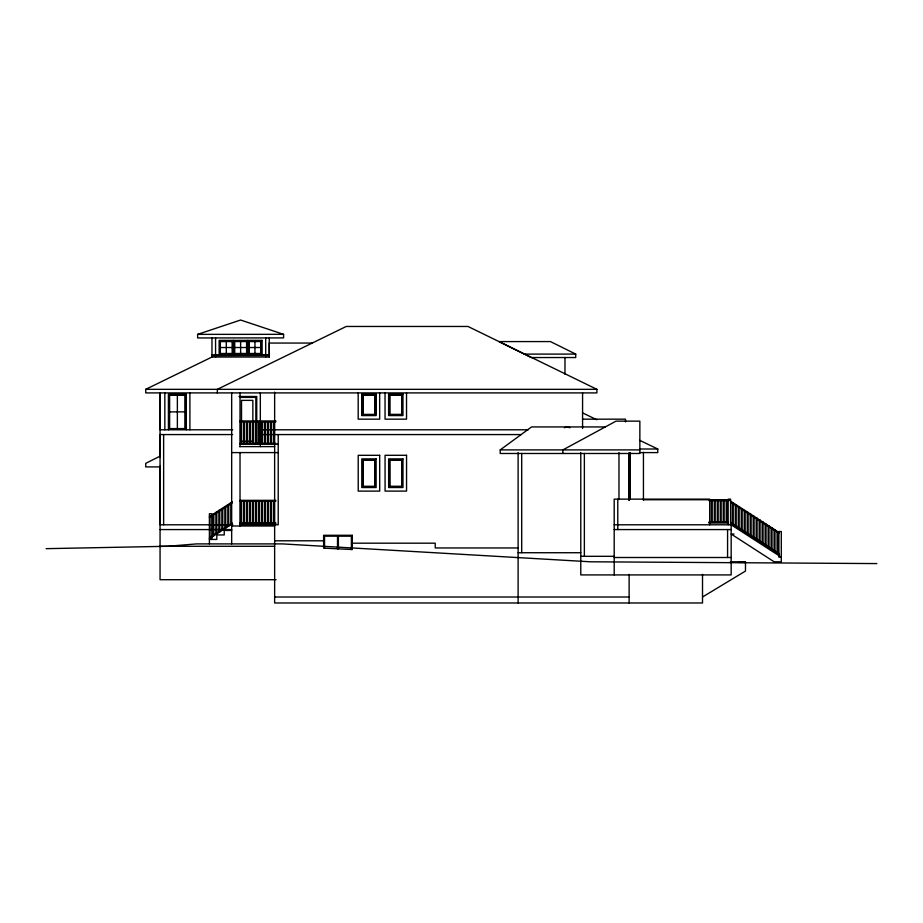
<?xml version="1.0" encoding="UTF-8"?>
<svg xmlns="http://www.w3.org/2000/svg" width="923" height="923" viewBox="0 0 923 923"><rect width="100%" height="100%" fill="white"/><g stroke="black" fill="none" stroke-linecap="round" stroke-linejoin="round"><path stroke-width="1.38" d="M160.06 466.08L160.048 524.795L232.838 524.795M160.06 457.485L160.06 434.571L232.619 434.571M629.117 499.528L629.117 454.381L629.105 500.208M562.88 453.481L562.88 449.905L616.01 421.142L639.858 421.142L639.858 453.481L500.22 453.481L500.22 449.905L531.544 426.934L605.315 426.934M209.406 516.615L232.261 501.858M209.406 517.515L232.261 502.747M209.406 537.751L232.261 522.995M209.406 538.651L232.261 523.883M702.518 597.008L745.484 571.049L745.484 561.795L730.347 561.795M160.06 456.17L145.73 463.334L145.73 466.911L160.06 466.911M217.343 392.91L217.343 389.333L346.252 326.465L467.996 326.465L596.893 389.333L596.893 392.91L145.73 392.91L145.73 389.333L212.417 356.809M211.794 355.586L269.262 355.47M197.637 334.368L240.603 320.027L283.58 334.334L283.58 337.91L197.637 337.945L197.637 334.368L283.58 334.334M564.403 427.718L567.137 426.934L569.849 427.718M46.15 548.666L167.894 546.278L196.53 543.901L282.473 543.901L590.397 561.795L876.85 563.584M312.228 343.056L269.262 343.056L269.262 357.005L269.251 337.922M220.343 347.533L232.273 347.521M234.661 347.521L246.603 347.521M248.991 347.521L260.921 347.51M524.299 354.109L575.721 354.086L575.721 357.536L531.256 357.547L498.997 341.591L550.42 341.568L575.721 354.086M211.967 354.905L269.262 354.882M269.262 357.016L211.967 357.039L211.967 337.933M145.73 389.333L596.893 389.333M238.999 396.498L256.732 396.498L256.732 444.24M239.98 397.386L255.844 397.386L255.844 444.24M169.613 411.889L185.131 411.877M582.575 419.169L625.54 419.169L625.54 421.915M240.026 420.957L275.827 420.957M240.026 421.857L275.827 421.857M232.619 429.795L160.06 429.795L160.06 392.91L160.06 579.702L276.069 579.702M260.321 429.795L528.233 429.795M260.321 434.571L521.299 434.571M241.514 441.252L252.856 441.252L252.856 400.374L241.514 400.374L241.514 443.34M240.026 443.34L275.827 443.34M239.98 444.24L278.215 444.24M239.588 446.617L274.639 446.617M639.547 449.005L657.764 449.005L657.764 452.593L639.501 452.593M500.22 449.905L639.858 449.905M231.673 452.593L278.215 452.593M643.435 499.735L730.416 499.735M240.026 500.335L275.827 500.335M709.083 500.635L728.928 500.635M240.026 501.224L275.827 501.224M231.708 502.816L230.808 502.816L230.808 524.299L231.708 524.299M708.772 522.118L728.178 522.118M240.026 522.706L275.827 522.706M708.772 523.006L728.178 523.006M240.026 523.606L275.827 523.606M240.038 524.795L278.215 524.795L278.215 434.571M614.199 524.795L731.166 524.795L781.296 557.169L778.908 557.169L778.908 531.51L781.296 531.51L781.296 561.795L774.132 561.795L731.166 534.048L734.027 534.048M231.673 525.995L274.639 525.995M160.06 529.571L231.673 529.571M614.199 529.571L731.166 529.571M231.673 530.471L224.243 530.471L224.243 534.948L216.824 534.948L216.824 539.424L209.406 539.424M274.639 540.797L323.627 540.797M352.274 543.186L435.229 543.186L435.229 547.95L518.115 547.95M160.06 546.278L274.639 546.278M518.115 552.727L580.775 552.727M580.775 556.315L614.199 556.315M614.199 557.504L731.166 557.504M738.331 562.395L745.484 562.395M274.639 597.008L629.117 597.008M582.575 412.904L596.835 419.757M639.616 440.294L657.764 449.005M730.566 501.143L778.908 532.363M730.566 502.043L778.908 533.252M730.566 522.28L778.908 553.5M730.566 523.179L778.908 554.4M564.98 357.536L564.98 374.253M406.524 392.91L406.535 419.157L385.053 419.157L385.041 392.91M379.665 392.91L379.676 419.157L358.193 419.169L358.182 392.91M351.386 549.497L351.375 536.182L338.395 536.182L338.406 548.85M337.506 548.804L337.506 536.182L324.527 536.182L324.527 548.17M265.697 337.922L265.697 357.016M254.956 341.545L254.956 353.486M247.791 340.356L247.802 354.686M240.626 341.556L240.638 353.486M233.473 340.368L233.473 354.686M226.308 341.556L226.308 353.497M215.567 337.933L215.567 357.039M189.896 392.944L189.907 429.783M186.331 429.783L186.319 393.983L168.413 393.983L168.424 429.795M177.366 395.171L177.378 428.595M164.836 392.956L164.848 429.795M731.166 524.795L731.166 574.925L580.775 574.925L580.775 452.593M730.566 524.795L730.566 499.135L728.178 499.135L728.178 524.795M727.578 529.571L727.578 557.504M727.139 500.635L727.139 522.118M726.239 500.635L726.239 522.118M724.151 500.635L724.151 522.118M723.251 500.635L723.251 522.118M721.163 500.635L721.163 522.118M720.275 500.635L720.275 522.118M718.186 500.635L718.186 522.118M717.286 500.635L717.286 522.118M715.198 500.635L715.198 522.118M714.31 500.635L714.31 522.118M712.221 500.635L712.221 522.118M711.321 500.635L711.321 522.118M709.683 524.795L709.683 499.135L614.199 499.135L614.199 574.925M702.518 574.383L702.518 602.973L274.639 602.973L274.639 392.125M643.435 452.293L643.435 500.416M630.305 452.593L630.305 499.135M629.117 452.593L629.117 500.312M629.117 574.383L629.117 602.973M618.975 452.593L618.975 499.528M617.775 499.135L617.775 529.571M584.363 453.481L584.363 556.315M582.575 392.91L582.575 428.468M521.703 453.481L521.703 552.727M518.115 452.593L518.115 602.973M274.339 421.857L274.339 443.34M274.339 501.224L274.339 522.706M273.439 421.857L273.439 443.34M273.439 501.224L273.439 522.706M271.35 421.857L271.35 443.34M271.35 501.224L271.35 522.706M270.462 421.857L270.462 443.34M270.462 501.224L270.462 522.706M268.374 421.857L268.374 443.34M268.374 501.224L268.374 522.706M267.474 421.857L267.474 443.34M267.474 501.224L267.474 522.706M265.386 421.857L265.386 443.34M265.386 501.224L265.386 522.706M264.497 421.857L264.497 443.34M264.497 501.224L264.497 522.706M262.409 421.857L262.409 443.34M262.409 501.224L262.409 522.706M261.509 421.857L261.509 443.34M261.509 501.224L261.509 522.706M260.321 392.91L260.321 446.617M259.421 421.857L259.421 443.34M259.421 501.224L259.421 522.706M258.521 421.857L258.521 443.34M258.521 501.224L258.521 522.706M256.432 421.857L256.432 443.34M256.432 501.224L256.432 522.706M255.544 421.857L255.544 443.34M255.544 501.224L255.544 522.706M253.456 421.857L253.456 443.34M253.456 501.224L253.456 522.706M252.556 421.857L252.556 443.34M252.556 501.224L252.556 522.706M250.468 421.857L250.468 443.34M250.468 501.224L250.468 522.706M249.568 421.857L249.568 443.34M249.568 501.224L249.568 522.706M247.479 421.857L247.479 443.34M247.479 501.224L247.479 522.706M246.591 421.857L246.591 443.34M246.591 501.224L246.591 522.706M244.503 421.857L244.503 443.34M244.503 501.224L244.503 522.706M243.603 421.857L243.603 443.34M243.603 501.224L243.603 522.706M241.514 501.224L241.514 522.706M240.626 421.857L240.626 443.34M240.626 501.224L240.626 522.706M240.026 392.91L240.026 446.617M240.026 452.593L240.026 525.995M231.673 392.91L231.673 543.901M211.794 539.424L211.794 513.753L209.406 513.753L209.406 543.901M209.925 516.384L209.925 537.521M163.636 434.571L163.636 524.795M262.109 340.356L219.143 340.368L219.155 354.686L262.12 354.674L262.109 340.356M232.573 341.256L220.043 341.268L220.043 353.797L232.584 353.786L232.573 341.256M246.891 341.256L234.361 341.256L234.373 353.786L246.903 353.786L246.891 341.256M261.221 341.245L248.691 341.256L248.691 353.786L261.221 353.774L261.221 341.245M232.273 341.556L220.343 341.556L220.343 353.497L232.284 353.497L232.273 341.556M246.603 341.556L234.661 341.556L234.673 353.486L246.603 353.486L246.603 341.556M260.921 341.545L248.991 341.556L248.991 353.486L260.921 353.486L260.921 341.545M376.088 394.098L361.77 394.109L361.77 415.592L376.099 415.581L376.088 394.098M402.947 394.086L388.618 394.098L388.629 415.581L402.947 415.569L402.947 394.086M375.534 394.663L362.324 394.663L362.335 415.027L375.534 415.027L375.534 394.663M185.419 394.871L169.313 394.882L169.324 428.895L185.431 428.895L185.419 394.871M375.188 394.998L362.658 394.998L362.67 414.692L375.2 414.692L375.188 394.998M402.047 394.986L389.518 394.986L389.518 414.681L402.059 414.681L402.047 394.986M185.119 395.171L169.613 395.182L169.624 428.595L185.131 428.595L185.119 395.171M374.9 395.298L362.958 395.298L362.97 414.392L374.9 414.392L374.9 395.298M401.747 395.286L389.818 395.286L389.818 414.381L401.759 414.381L401.747 395.286M379.688 455.304L358.205 455.316L358.216 491.117L379.711 491.105L379.688 455.304M406.547 455.293L385.064 455.304L385.076 491.105L406.558 491.105L406.547 455.293M376.111 458.881L361.793 458.893L361.804 487.54L376.123 487.529L376.111 458.881M402.97 458.881L388.641 458.881L388.652 487.529L402.982 487.517L402.97 458.881M375.223 459.781L362.681 459.781L362.693 486.64L375.223 486.64L375.223 459.781M402.07 459.769L389.541 459.781L389.552 486.629L402.082 486.629L402.07 459.769M374.923 460.081L362.981 460.081L362.993 486.34L374.934 486.34L374.923 460.081M401.77 460.069L389.841 460.069L389.852 486.329L401.782 486.329L401.77 460.069M733.22 502.885L732.32 502.885L732.32 524.368L733.22 524.368L733.22 502.885M228.719 504.743L227.831 504.743L227.831 525.983L228.719 525.983L228.719 504.743M736.196 504.812L735.308 504.812L735.308 526.041L736.196 526.041L736.196 504.812M225.743 506.669L224.843 506.669L224.843 527.968L225.743 527.968L225.743 506.669M739.185 506.739L738.285 506.739L738.285 528.025L739.185 528.025L739.185 506.739M222.755 508.608L221.855 508.608L221.855 530.067L222.755 530.067L222.755 508.608M742.173 508.677L741.273 508.677L741.273 530.125L742.173 530.125L742.173 508.677M219.766 510.523L218.878 510.523L218.878 531.902L219.766 531.902L219.766 510.523M745.149 510.592L744.261 510.592L744.261 531.971L745.149 531.971L745.149 510.592M216.79 512.461L215.89 512.461L215.89 533.736L216.79 533.736L216.79 512.461M748.138 512.519L747.238 512.519L747.238 533.806L748.138 533.806L748.138 512.519M213.801 514.411L212.913 514.411L212.913 535.594L213.801 535.594L213.801 514.411M751.126 514.48L750.226 514.48L750.226 535.663L751.126 535.663L751.126 514.48M754.103 516.453L753.214 516.453L753.214 537.59L754.103 537.59L754.103 516.453M757.091 518.334L756.191 518.334L756.191 540.013L757.091 540.013L757.091 518.334M760.067 520.237L759.179 520.237L759.179 541.478L760.067 541.478L760.067 520.237M763.056 522.222L762.156 522.222L762.156 543.497L763.056 543.497L763.056 522.222M766.044 524.276L765.144 524.276L765.144 545.551L766.044 545.551L766.044 524.276M769.021 526.156L768.132 526.156L768.132 547.339L769.021 547.339L769.021 526.156M772.009 528.175L771.109 528.175L771.109 549.577L772.009 549.577L772.009 528.175M774.985 529.871L774.097 529.871L774.097 551.216L774.985 551.216L774.985 529.871M777.974 531.867L777.085 531.867L777.085 553.339L777.974 553.339L777.974 531.867M352.274 535.282L323.627 535.294L323.627 548.124L352.274 549.543L352.274 535.282"/></g></svg>
